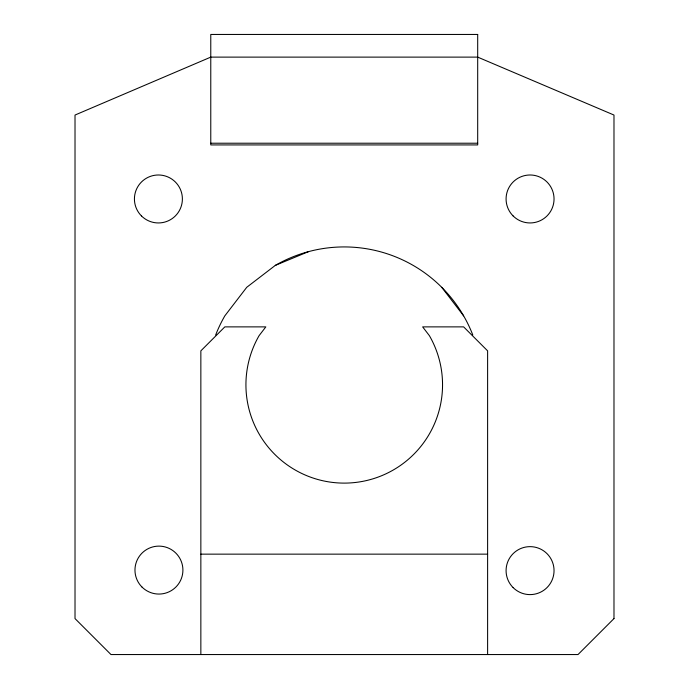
<?xml version="1.0" encoding="UTF-8"?>
<svg xmlns="http://www.w3.org/2000/svg" width="689" height="689" viewBox="0 0 689 689"><rect width="100%" height="100%" fill="white"/><g stroke="black" fill="none" stroke-linecap="round" stroke-linejoin="round"><path stroke-width="1.03" d="M308.551 251.623L275.299 265.394L246.74 287.304L224.829 315.863A137.878 137.878 0 0 0 215.666 335.009M210.774 143.217L477.692 143.217M200.852 554.145L487.614 554.145M441.727 287.304L463.637 315.863M487.614 654.55L487.614 350.856L463.637 326.879L422.641 326.879L429.376 335.646A98.312 98.312 0 0 1 344.233 483.11A98.312 98.312 0 0 1 259.098 335.646L265.825 326.879L224.829 326.879L200.852 350.856L200.852 654.55M275.299 265.394A137.878 137.878 0 0 1 472.8 335.009M613.985 618.584L578.019 654.55L110.981 654.55L75.015 618.584L75.015 115.046L210.774 57.118L477.692 57.118L613.985 115.046L613.985 618.584M477.692 34.45L210.774 34.45L210.774 144.931L477.692 144.931L477.692 34.45M513.107 215.924A23.977 23.977 0 0 0 553.224 205.176A23.977 23.977 0 0 0 523.855 175.807A23.977 23.977 0 0 0 513.107 215.924M513.107 587.579A23.977 23.977 0 0 0 553.224 576.831A23.977 23.977 0 0 0 523.855 547.462A23.977 23.977 0 0 0 513.107 587.579M141.452 215.924A23.977 23.977 0 0 0 181.569 205.176A23.977 23.977 0 0 0 152.2 175.807A23.977 23.977 0 0 0 141.452 215.924M141.986 587.045A23.977 23.977 0 0 0 182.094 576.297A23.977 23.977 0 0 0 152.734 546.937A23.977 23.977 0 0 0 141.986 587.045"/></g></svg>
